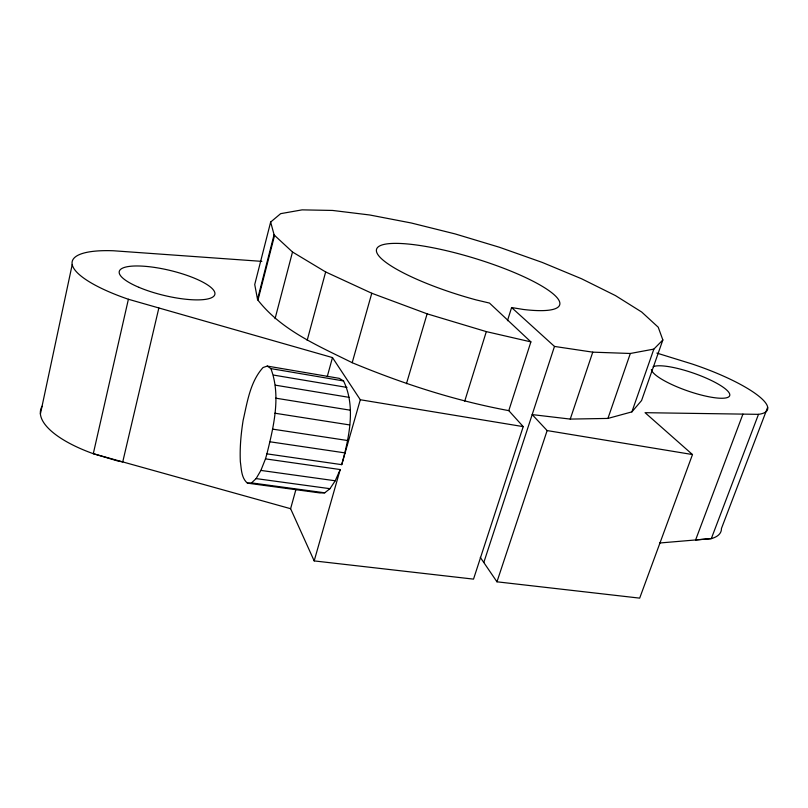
<?xml version="1.0" encoding="UTF-8"?>
<svg xmlns="http://www.w3.org/2000/svg" width="808" height="808" viewBox="0 0 808 808"><rect width="100%" height="100%" fill="white"/><g stroke="black" fill="none" stroke-linecap="round" stroke-linejoin="round"><path stroke-width="1.21" d="M265.479 458.873L266.923 453.854L341.734 464.651C348.955 438.047 356.116 406.909 343.551 380.952L339.249 378.346L267.256 366.075L263.034 367.539C250.106 381.891 247.298 402.152 243.137 420.322C240.966 434.027 239.693 447.895 240.35 461.772C241.451 469.105 241.269 477.922 247.41 483.144L319.958 492.93L324.735 492.809L329.957 488.689L335.239 480.78L340.208 469.549L265.479 458.873L260.883 470.418L256.116 478.599L251.52 482.901L247.41 483.144M266.923 453.854C273.69 426.493 281.113 395.88 270.882 368.61L267.256 366.075M40.4 413.979L72.215 264.549M261.843 261.368L113.453 250.763A96.182 25.189 13.5 0 0 72.437 265.428A96.182 25.189 13.5 0 0 128.391 299.263L93.294 453.702L117.625 460.944L122.735 461.913L158.853 307.969M480.285 557.348L496.96 581.81L639.683 598.132L692.486 454.55L547.137 430.573L532.179 414.595L570.246 419.089L607.929 418.423L631.886 411.878L641.572 400.536L662.853 339.966L658.227 327.21L641.693 312.029L615.393 295.556L581.508 278.74L542.198 262.408L499.445 247.268L455.187 233.936L411.302 222.998L369.741 214.989L332.593 210.444L302.091 209.868L280.659 213.655L270.65 222.059L254.732 284.517L257.58 299.667C281.376 330.432 318.352 345.844 352.197 362.701C402.707 383.679 454.954 400.657 508.788 410.636L523.22 426.624L473.518 579.124L314.181 560.904L290.607 508.707L295.94 489.436M257.52 299.314L274.084 234.714M257.964 300.081L274.569 235.381M275.063 318.685L292.506 252.005L274.164 235.017L270.65 222.059M307.181 340.309L325.654 271.953L292.506 252.005M327.25 376.599L332.482 357.58L128.391 299.263M352.197 362.701L371.781 293.254L325.654 271.953M314.181 560.904L340.208 469.549M341.734 464.651L360.307 399.748L332.482 357.58M406.444 383.719L427.119 313.837L371.781 293.254M464.721 401.162L486.315 331.613L530.886 341.885L508.788 410.636M507.464 320.715L511.605 307.545L523.342 309.464A95.738 19.776 16.9 0 0 518.958 274.548A95.738 19.776 16.9 0 0 379.124 246.248A95.738 19.776 16.9 0 0 476.225 299.93L489.486 303.071L530.886 341.885M483.8 562.509L554.48 346.43L511.605 307.545M496.96 581.81L547.137 430.573M570.246 419.089L592.759 352.157L630.331 353.48L653.854 349.106L662.853 339.966M607.929 418.423L630.331 353.48M631.886 411.878L653.854 349.106M742.926 414.12L695.607 539.956L711.313 538.623A78.77 24.866 20.2 0 0 721.433 528.533L767.6 407.404M656.864 353.086L691.709 363.863A81.042 18.311 19.2 0 1 758.49 414.342L711.313 538.623L659.48 543.016M758.49 414.342L645.067 412.686L692.486 454.55M251.52 482.901L324.735 492.809M256.116 478.599L329.957 488.689M260.883 470.418L335.239 480.78M270.145 441.814L345.087 452.914M554.48 346.43L592.759 352.157M272.761 429.149L347.713 440.542M274.882 413.211L349.662 424.937M275.75 398.172L350.187 410.181M275.316 385.163L349.258 397.374M360.307 399.748L523.22 426.624M273.649 375.094L346.986 387.416M270.882 368.61L343.551 380.952M290.607 508.707L93.294 453.702A93.041 33.855 12 0 1 42.077 406.283M427.119 313.837L486.315 331.613M653.167 366.731A41.43 9.353 19.2 0 1 716.282 383.012A41.43 9.353 19.2 0 1 707.606 396.516A41.43 9.353 19.2 0 1 651.379 369.519M138.885 287.315A49.147 12.847 13.5 0 0 214.665 294.96A49.147 12.847 13.5 0 0 147.632 266.549A49.147 12.847 13.5 0 0 138.885 287.315"/></g></svg>
